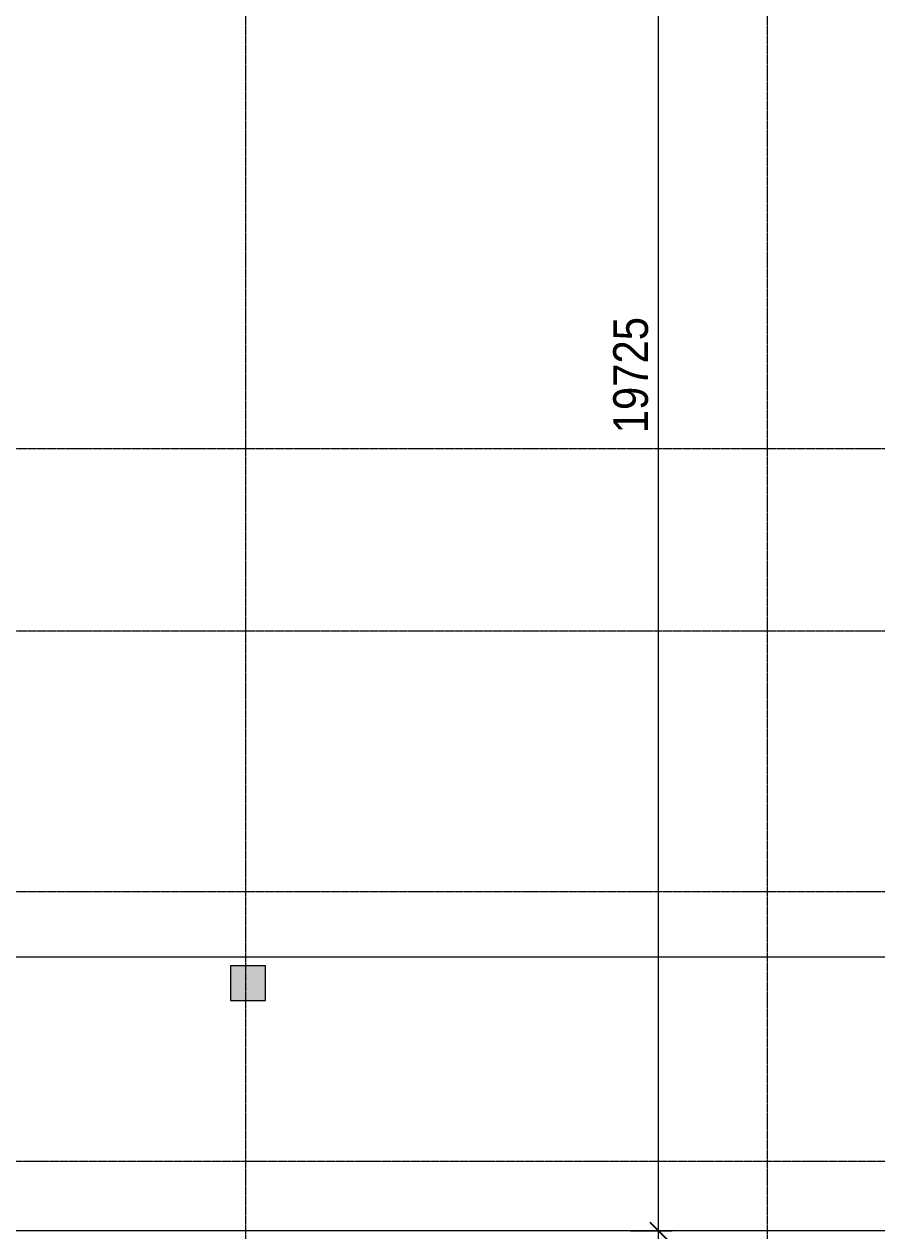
# Model space of a CAD drawing. Header units: millimetres. Extents: x 25998 to 252958, y -15958 to 83425.
# Drawn here: x 97403 to 107211, y 44537 to 58424 of the extents above; entities that cross this region are included whole.
import ezdxf

# ---------------------------------------------------------------- set-up
doc = ezdxf.new("R2010")
doc.units = ezdxf.units.MM
doc.linetypes.add('Dash Dot 3_16_', pattern=[7.9375, 4.7625, -1.5875, 0, -1.5875])
doc.linetypes.add('Grid Line', pattern=[22.225, 12.7, -3.175, 3.175, -3.175])
for name, color, linetype, lineweight in [('0-1', 7, 'Continuous', 5), ('A-ANNO-DIMS', 211, 'Continuous', 9), ('A-ANNO-DIMS-160', 211, 'Continuous', 9), ('A-FLOR-1', 7, 'Continuous', 9), ('G-ANNO-SYMB-1', 111, 'Dash Dot 3_16_', 18), ('S-COLS-1', 52, 'Continuous', 5), ('S-COLS-2', 250, 'Continuous', 18), ('S-GRID-1', 1, 'Grid Line', 9)]:
    doc.layers.add(name, color=color, linetype=linetype, lineweight=lineweight)
doc.styles.add('UTM Avo', font='UTM Avo.ttf', dxfattribs={"width": 0.9, "height": 400})
doc.dimstyles.new('1_Dim_chi_tiet_2_5', dxfattribs={"dimscale": 304.8, "dimtxt": 399.720379, "dimasz": 0.629921, "dimexe": 0.524934, "dimexo": 0.0625, "dimgap": 0.052493, "dimtad": 1, "dimdec": 0, "dimrnd": 5, "dimzin": 0, "dimdsep": 46, "dimtxsty": 'UTM Avo', "dimblk1": 'OBLIQUE', "dimblk2": 'OBLIQUE', "dimsah": 1, "dimcen": 0.09, "dimdle": 0.524934, "dimazin": 0, "dimtfac": 1, "dimtdec": 4, "dimtix": 1, "dimtmove": 0, "dimatfit": 3, "dimfxl": 1.049869, "dimfxlon": 1, "dimtvp": 1, "dimtolj": 1, "dimtzin": 0, "dimarcsym": 2})

# ---------------------------------------------------------------- blocks, each defined once
blk = doc.blocks.new('NCV_TKTC_KET CAU_rvt-1-TKCS_MB TẦNG HẦM')
at = {"layer": 'S-COLS-1'}
blk.add_hatch(color=256, dxfattribs=at).paths.add_polyline_path([(100178, 47187), (100178, 47587), (99778, 47587), (99778, 47187)])
at = {"layer": 'A-FLOR-1'}
blk.add_line((107453, 44539), (68253, 44539), dxfattribs=at)
at = {"layer": 'S-COLS-2'}
for p, q in [((100178, 47587), (99778, 47587)), ((99778, 47587), (99778, 47187)), ((100178, 47187), (100178, 47587)), ((99778, 47187), (100178, 47187))]:
    blk.add_line(p, q, dxfattribs=at)
blk = doc.blocks.new('DIMBLOCK82-TKCS_MB TẦNG HẦM')
at = {"layer": 'A-ANNO-DIMS-160', "lineweight": 25}
for p, q in [((104698, 64262), (104602, 64358)), ((104698, 64262), (104794, 64166)), ((104698, 44537), (104602, 44633)), ((104698, 44537), (104794, 44441))]:
    blk.add_line(p, q, dxfattribs=at)
at = {"layer": 'A-ANNO-DIMS-160'}
for p, q in [((104378, 64262), (104858, 64262)), ((104698, 64262), (104378, 64262)), ((104698, 44377), (104698, 64262)), ((104378, 44537), (104858, 44537)), ((104698, 44537), (104378, 44537))]:
    blk.add_line(p, q, dxfattribs=at)
at = {"layer": 'A-ANNO-DIMS-160', "color": 0, "insert": (104178, 53715), "char_height": 400, "width": 1643.29, "attachment_point": 1, "rotation": 90, "line_spacing_factor": 1.110334, "style": 'UTM Avo'}
blk.add_mtext('19725', dxfattribs=at)
blk = doc.blocks.new('_Oblique')
at = {"color": 0, "linetype": 'ByBlock', "lineweight": -2}
blk.add_line((-0.5, -0.5), (0.5, 0.5), dxfattribs=at)

msp = doc.modelspace()

# ---------------------------------------------------------------- linework, layer by layer
at = {"layer": 'G-ANNO-SYMB-1'}
msp.add_line((26379.4, 47691.5), (134566.1, 47691.5), dxfattribs=at)
at = {"layer": 'S-GRID-1'}
for p, q in [((99952.6, 16318.9), (99952.6, 77184.9)), ((105952.6, 16318.9), (105952.6, 77184.9)), ((128880.9, 53536.9), (31838.8, 53536.9)), ((128880.9, 51436.9), (31838.8, 51436.9)), ((128880.9, 48436.9), (31838.8, 48436.9)), ((126848.9, 45336.9), (33870.8, 45336.9))]:
    msp.add_line(p, q, dxfattribs=at)

# ---------------------------------------------------------------- block references
at = {"layer": '0-1'}
msp.add_blockref('NCV_TKTC_KET CAU_rvt-1-TKCS_MB TẦNG HẦM', (0, 0), dxfattribs=at)

# ---------------------------------------------------------------- dimensions: what is measured, and where the dimension line sits
at = {"layer": 'A-ANNO-DIMS'}
dim = msp.add_linear_dim(base=(104698, 64261.9), p1=(104378, 44536.9), p2=(104378, 64261.9), angle=90, dimstyle='1_Dim_chi_tiet_2_5', override={"dimpost": '<>', "dimfxl": 19725}, dxfattribs=at)
dim.commit()
dim.dimension.update_dxf_attribs({"geometry": 'DIMBLOCK82-TKCS_MB TẦNG HẦM', "text_midpoint": (104475, 54399.4)})

doc.saveas('drawing.dxf')
